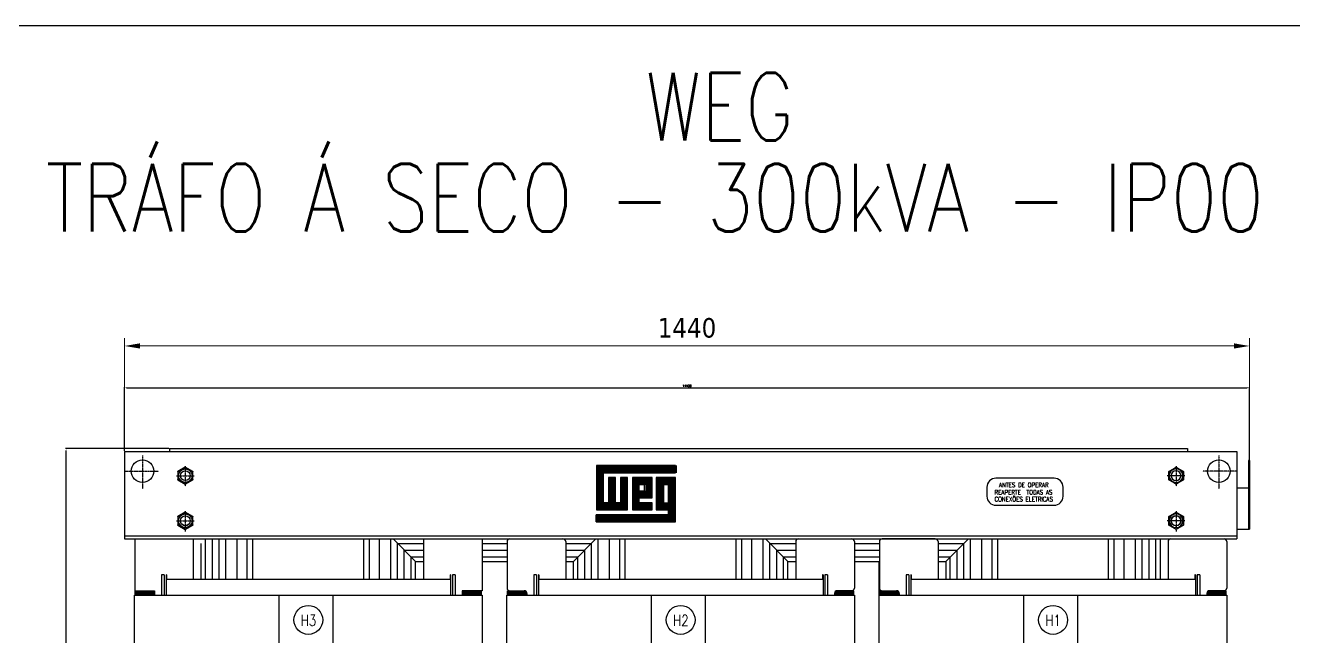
# Model space of a CAD drawing. Header units: millimetres. Extents: x 1341 to 37388, y -13954 to 1849.
# Drawn here: x 33960 to 35584, y -4373 to -3591 of the extents above; entities that cross this region are included whole.
import ezdxf

# ---------------------------------------------------------------- set-up
doc = ezdxf.new("R2010")
doc.units = ezdxf.units.MM
doc.linetypes.add('CENTER', pattern=[2, 1.25, -0.25, 0.25, -0.25])
for name, color, linetype in [('03', 4, 'Continuous'), ('04', 5, 'CENTER'), ('05', 6, 'Continuous'), ('COTAS', 1, 'Continuous'), ('PORCA', 133, 'Continuous')]:
    doc.layers.add(name, color=color, linetype=linetype)
doc.styles.add('ROMANS', font='romans.shx')
doc.styles.get("Standard").update_dxf_attribs({"font": 'arial.ttf'})
doc.styles.add('Tahoma', font='tahoma.ttf')
doc.dimstyles.new('COTA-PADRÃO-GIMI', dxfattribs={"dimtxt": 25, "dimasz": 20, "dimexe": 10, "dimexo": 10, "dimgap": 10, "dimtad": 1, "dimdec": 0, "dimzin": 9, "dimtxsty": 'Tahoma', "dimcen": 2.5, "dimclrd": 1, "dimclre": 1, "dimclrt": 3, "dimadec": 0, "dimazin": 0, "dimtfac": 1, "dimtdec": 0, "dimtmove": 0, "dimatfit": 3, "dimfxl": 1, "dimlwd": 0, "dimlwe": 0, "dimarcsym": 0})
doc.dimstyles.new('ISO-25', dxfattribs={"dimtxt": 2.5, "dimasz": 2.5, "dimexe": 1.25, "dimexo": 0.625, "dimtad": 1, "dimtxsty": 'Standard', "dimcen": 2.5, "dimadec": 0, "dimazin": 0, "dimtfac": 1, "dimtmove": 0, "dimatfit": 3, "dimfxl": 1, "dimarcsym": 0})
pattern_1 = [(45, (37655.7276, -6493.709), (-0.88388348, 0.88388348), [])]
pattern_2 = [(45, (37768.6376, -6493.709), (-0.88388348, 0.88388348), [])]

# ---------------------------------------------------------------- blocks, each defined once
blk = doc.blocks.new('30000016-VF')
at = {"layer": 'PORCA'}
blk.add_lwpolyline([(-12, -6.9), (0, -13.9), (12, -6.9), (12, 6.9), (0, 13.9), (-12, 6.9)], close=True, dxfattribs=at)
blk.add_lwpolyline([(-12, 6.9, 0.129904), (0, 13.9, 0.129904), (12, 6.9, 0.129904), (12, -6.9, 0.129904), (0, -13.9, 0.129904), (-12, -6.9, 0.129904)], format="xyb", close=True, dxfattribs=at)
for radius in [11.1, 8]:
    blk.add_circle((0, 0), radius, dxfattribs=at)
blk = doc.blocks.new('*D74')
at = {"layer": '03', "color": 2, "lineweight": -2, "transparency": 16777216}
for p, q in [((34087.2, -4135.2), (34087.2, -4053.6)), ((34089.9, -4054.4), (35524.4, -4054.4)), ((35527.2, -4146.9), (35527.2, -4053.6))]:
    blk.add_line(p, q, dxfattribs=at)
at = {"layer": '03', "color": 2, "transparency": 16777216}
for points in [[(34089.9, -4053.9), (34089.9, -4054.9), (34087.2, -4054.4)], [(35524.4, -4053.9), (35524.4, -4054.9), (35527.2, -4054.4)]]:
    blk.add_solid(points, dxfattribs=at)
at = {"layer": 'Defpoints', "color": 0, "transparency": 16777216}
for p in [(35527.2, -4054.4), (34087.2, -4135.9), (35527.2, -4147.6)]:
    blk.add_point(p, dxfattribs=at)
at = {"layer": '03', "color": 3, "transparency": 16777216, "insert": (34807.2, -4052), "char_height": 2.75, "attachment_point": 5, "style": 'ROMANS'}
blk.add_mtext('14400', dxfattribs=at)
blk = doc.blocks.new('*D75')
at = {"layer": '03', "color": 2, "lineweight": -2, "transparency": 16777216}
for p, q in [((34144.2, -4132.2), (34011.7, -4132.2)), ((34012.5, -5439.5), (34012.5, -4135)), ((34505.3, -5442.2), (34011.7, -5442.2))]:
    blk.add_line(p, q, dxfattribs=at)
at = {"layer": '03', "color": 2, "transparency": 16777216}
for points in [[(34012, -4135), (34012.9, -4135), (34012.5, -4132.2)], [(34012, -5439.5), (34012.9, -5439.5), (34012.5, -5442.2)]]:
    blk.add_solid(points, dxfattribs=at)
at = {"layer": 'Defpoints', "color": 0, "transparency": 16777216}
for p in [(34012.5, -4132.2), (34144.9, -4132.2), (34506.1, -5442.2)]:
    blk.add_point(p, dxfattribs=at)
at = {"layer": '03', "color": 3, "transparency": 16777216, "insert": (34010.1, -4787.2), "char_height": 2.75, "attachment_point": 5, "rotation": 90, "style": 'ROMANS'}
blk.add_mtext('13100', dxfattribs=at)
blk = doc.blocks.new('*D78')
at = {"color": 1, "lineweight": 0, "transparency": 16777216}
for p, q in [((34087.2, -4125.9), (34087.2, -3990.9)), ((35527.2, -4137.6), (35527.2, -3990.9)), ((34107.2, -4000.9), (35507.2, -4000.9))]:
    blk.add_line(p, q, dxfattribs=at)
at = {"color": 1, "transparency": 16777216}
for points in [[(34107.2, -3997.5), (34107.2, -4004.2), (34087.2, -4000.9)], [(35507.2, -3997.5), (35507.2, -4004.2), (35527.2, -4000.9)]]:
    blk.add_solid(points, dxfattribs=at)
at = {"layer": 'Defpoints', "color": 0, "transparency": 16777216}
for p in [(35527.2, -4000.9), (34087.2, -4135.9), (35527.2, -4147.6)]:
    blk.add_point(p, dxfattribs=at)
at = {"color": 3, "transparency": 16777216, "insert": (34807.2, -3977.9), "char_height": 25, "attachment_point": 5, "style": 'Tahoma'}
blk.add_mtext('1440', dxfattribs=at)

msp = doc.modelspace()

# ---------------------------------------------------------------- hatches: boundary and pattern name
at = {"layer": '03'}
h = msp.add_hatch(dxfattribs=at)
h.set_pattern_fill('ANSI31', color=256, scale=10, angle=45, style=0)
h.set_pattern_definition([(90, (35571.1624, -6083.8453), (-1.25, 3e-16), [])])
h.paths.add_polyline_path([(34793.74, -4163.18), (34793.74, -4153.94), (34691.26, -4153.94), (34691.26, -4210.74), (34731.24, -4210.74), (34731.24, -4169.31), (34722, -4169.31), (34722, -4201.5), (34715.87, -4201.5), (34715.87, -4169.31), (34706.63, -4169.31), (34706.63, -4201.5), (34700.5, -4201.5), (34700.5, -4163.18)])
h.paths.add_polyline_path([(34737.65, -4210.69), (34763.55, -4210.69), (34763.55, -4201.45), (34746.88, -4201.45), (34746.88, -4195.32), (34763.55, -4195.32), (34763.55, -4169.27), (34737.65, -4169.27)], flags=17)
h.paths.add_polyline_path([(34746.54, -4186.13), (34754.12, -4186.13), (34754.12, -4178.55), (34746.54, -4178.55)], flags=17)
h.paths.add_polyline_path([(34768.98, -4210.74), (34784.35, -4210.74), (34784.35, -4216.87), (34691.11, -4216.87), (34691.11, -4226.11), (34793.59, -4226.11), (34793.59, -4169.31), (34768.98, -4169.31)])
h.paths.add_polyline_path([(34778.45, -4178.5), (34778.45, -4201.45), (34784.58, -4201.45), (34784.58, -4178.5)], flags=17)
at = {"layer": '05'}
h = msp.add_hatch(dxfattribs=at)
h.set_pattern_fill('ANSI31', color=256, scale=10, style=0)
h.set_pattern_definition([(45, (37542.8176, -6493.709), (-0.88388348, 0.88388348), [])])
h.paths.add_polyline_path([(34123.99, -4314.08), (34100.9, -4314.08), (34100.9, -4319.86), (34123.99, -4319.86)])
h = msp.add_hatch(dxfattribs=at)
h.set_pattern_fill('ANSI31', color=256, scale=10, style=0)
h.set_pattern_definition(pattern_1)
h.paths.add_polyline_path([(34544.28, -4314.08), (34521.19, -4314.08), (34521.19, -4319.86), (34544.28, -4319.86)])
h = msp.add_hatch(dxfattribs=at)
h.set_pattern_fill('ANSI31', color=256, scale=10, style=0)
h.set_pattern_definition(pattern_1)
h.paths.add_polyline_path([(34600.58, -4314.55, 0.1316525), (34598.85, -4314.08), (34580.38, -4314.08), (34577.49, -4314.08), (34577.49, -4319.86), (34600.58, -4319.86)])
h = msp.add_hatch(dxfattribs=at)
h.set_pattern_fill('ANSI31', color=256, scale=10, style=0)
h.set_pattern_definition(pattern_2)
h.paths.add_polyline_path([(35020.87, -4314.08), (34999.51, -4314.08, 0.1316525), (34997.78, -4314.55), (34997.78, -4319.86), (35020.87, -4319.86)])
h = msp.add_hatch(dxfattribs=at)
h.set_pattern_fill('ANSI31', color=256, scale=10, style=0)
h.set_pattern_definition(pattern_2)
h.paths.add_polyline_path([(35077.17, -4314.55, 0.1316525), (35075.44, -4314.08), (35054.08, -4314.08), (35054.08, -4319.86), (35077.17, -4319.86)])
h = msp.add_hatch(dxfattribs=at)
h.set_pattern_fill('ANSI31', color=256, scale=10, style=0)
h.set_pattern_definition([(45, (37881.5476, -6493.709), (-0.8838835, 0.8838835), [])])
h.paths.add_polyline_path([(35497.46, -4314.08), (35476.1, -4314.08, 0.1316525), (35474.37, -4314.55), (35474.37, -4319.86), (35497.46, -4319.86)])

# ---------------------------------------------------------------- linework, layer by layer
at = {"layer": '03'}
for p, q in [((34087.18, -4135.91), (35511.18, -4135.91)), ((34087.18, -4135.91), (34087.18, -4247.7)), ((34144.91, -4132.24), (35447.68, -4132.24)), ((34144.91, -4132.24), (34144.91, -4135.91)), ((35447.68, -4132.24), (35447.68, -4135.91)), ((35511.18, -4135.91), (35511.18, -4247.7)), ((34792.66, -4153.94), (34691.26, -4153.94)), ((34691.26, -4153.94), (34691.26, -4210.74)), ((34792.66, -4163.18), (34792.66, -4153.94)), ((35526.02, -4147.61), (35526.02, -4235.47)), ((35527.18, -4147.61), (35526.02, -4147.61)), ((35527.18, -4147.61), (35527.18, -4235.47)), ((34700.5, -4163.18), (34792.66, -4163.18)), ((34700.5, -4201.5), (34700.5, -4163.18)), ((34715.87, -4169.31), (34706.63, -4169.31)), ((34706.63, -4169.31), (34706.63, -4201.5)), ((34715.87, -4201.5), (34715.87, -4169.31)), ((34722, -4169.31), (34722, -4201.5)), ((34731.24, -4169.31), (34722, -4169.31)), ((34731.24, -4210.74), (34731.24, -4169.31)), ((34762.48, -4169.27), (34737.65, -4169.27)), ((34737.65, -4169.27), (34737.65, -4210.69)), ((34762.48, -4195.32), (34762.48, -4169.27)), ((34767.91, -4169.31), (34767.91, -4210.74)), ((34792.52, -4169.31), (34767.91, -4169.31)), ((34792.52, -4226.11), (34792.52, -4169.31)), ((35277.18, -4170.05), (35202.58, -4170.05)), ((34745.47, -4178.55), (34745.47, -4186.13)), ((34753.04, -4178.55), (34745.47, -4178.55)), ((34745.47, -4186.13), (34753.04, -4186.13)), ((34753.04, -4186.13), (34753.04, -4178.55)), ((34777.38, -4178.5), (34777.38, -4201.45)), ((34783.51, -4178.5), (34777.38, -4178.5)), ((34783.51, -4201.45), (34783.51, -4178.5)), ((35191.03, -4181.6), (35191.03, -4193.15)), ((35288.73, -4193.15), (35288.73, -4181.6)), ((35511.18, -4182.34), (35526.02, -4182.34)), ((34706.63, -4201.5), (34700.5, -4201.5)), ((34722, -4201.5), (34715.87, -4201.5)), ((34745.81, -4195.32), (34762.48, -4195.32)), ((34745.81, -4201.45), (34745.81, -4195.32)), ((34762.48, -4201.45), (34745.81, -4201.45)), ((34762.48, -4210.69), (34762.48, -4201.45)), ((34777.38, -4201.45), (34783.51, -4201.45)), ((34783.28, -4216.87), (34691.11, -4216.87)), ((34691.11, -4216.87), (34691.11, -4226.11)), ((34691.26, -4210.74), (34731.24, -4210.74)), ((34737.65, -4210.69), (34762.48, -4210.69)), ((34767.91, -4210.74), (34783.28, -4210.74)), ((34783.28, -4210.74), (34783.28, -4216.87)), ((35202.58, -4204.69), (35277.18, -4204.69)), ((34691.11, -4226.11), (34792.52, -4226.11)), ((35511.18, -4235.47), (35527.18, -4235.47)), ((34087.18, -4244.03), (35511.18, -4244.03)), ((34087.18, -4247.7), (35511.18, -4247.7)), ((34100.32, -4247.7), (34100.32, -4314.08)), ((34175.37, -4247.7), (34175.37, -4299.08)), ((34191.09, -4299.65), (34191.09, -4247.7)), ((34199.75, -4299.65), (34199.75, -4247.7)), ((34208.41, -4299.65), (34208.41, -4247.7)), ((34217.07, -4299.65), (34217.07, -4247.7)), ((34231.5, -4299.65), (34231.5, -4247.7)), ((34244.49, -4299.65), (34244.49, -4247.7)), ((34251.7, -4299.65), (34251.7, -4247.7)), ((34393.48, -4299.65), (34393.48, -4247.7)), ((34400.69, -4299.65), (34400.69, -4247.7)), ((34413.68, -4299.65), (34413.68, -4247.7)), ((34428.11, -4299.65), (34428.11, -4247.7)), ((34459.86, -4276.56), (34431, -4247.7)), ((34469.81, -4247.7), (34469.81, -4299.08)), ((34544.86, -4247.7), (34544.86, -4314.08)), ((34576.91, -4251.16), (34576.91, -4310.62)), ((34651.96, -4251.16), (34651.96, -4299.08)), ((34661.91, -4276.56), (34690.77, -4247.7)), ((34693.66, -4299.65), (34693.66, -4247.7)), ((34708.09, -4299.65), (34708.09, -4247.7)), ((34721.08, -4299.65), (34721.08, -4247.7)), ((34728.29, -4299.65), (34728.29, -4247.7)), ((34870.07, -4299.65), (34870.07, -4247.7)), ((34877.28, -4299.65), (34877.28, -4247.7)), ((34890.27, -4299.65), (34890.27, -4247.7)), ((34904.7, -4299.65), (34904.7, -4247.7)), ((34907.59, -4247.7), (34936.45, -4276.56)), ((34946.4, -4251.16), (34946.4, -4299.08)), ((35021.45, -4251.16), (35021.45, -4310.62)), ((35053.5, -4251.16), (35053.5, -4310.62)), ((35125.09, -4247.7), (35056.97, -4247.7)), ((35128.55, -4251.16), (35128.55, -4299.08)), ((35167.36, -4247.7), (35138.5, -4276.56)), ((35170.25, -4299.65), (35170.25, -4247.7)), ((35184.68, -4299.65), (35184.68, -4247.7)), ((35197.67, -4299.65), (35197.67, -4247.7)), ((35204.89, -4299.65), (35204.89, -4247.7)), ((35346.66, -4299.65), (35346.66, -4247.7)), ((35353.88, -4299.65), (35353.88, -4247.7)), ((35366.86, -4299.65), (35366.86, -4247.7)), ((35381.3, -4299.65), (35381.3, -4247.7)), ((35389.96, -4299.65), (35389.96, -4247.7)), ((35398.61, -4299.65), (35398.61, -4247.7)), ((35407.27, -4299.65), (35407.27, -4247.7)), ((35413.05, -4247.7), (35413.05, -4299.65)), ((35423, -4251.16), (35423, -4299.08)), ((35426.46, -4247.7), (35494.58, -4247.7)), ((35498.04, -4251.16), (35498.04, -4310.62)), ((34185.32, -4299.65), (34185.32, -4253.47)), ((34436.77, -4253.47), (34469.81, -4253.47)), ((34436.77, -4299.65), (34436.77, -4253.47)), ((34445.43, -4262.13), (34469.81, -4262.13)), ((34445.43, -4299.65), (34445.43, -4262.13)), ((34544.86, -4253.47), (34576.91, -4253.47)), ((34544.86, -4262.13), (34576.91, -4262.13)), ((34651.96, -4253.47), (34685, -4253.47)), ((34651.96, -4262.13), (34676.34, -4262.13)), ((34676.34, -4299.65), (34676.34, -4262.13)), ((34685, -4299.65), (34685, -4253.47)), ((34913.36, -4299.65), (34913.36, -4253.47)), ((34913.36, -4253.47), (34946.4, -4253.47)), ((34922.02, -4299.65), (34922.02, -4262.13)), ((34922.02, -4262.13), (34946.4, -4262.13)), ((35021.45, -4253.47), (35053.5, -4253.47)), ((35021.45, -4262.13), (35053.5, -4262.13)), ((35128.55, -4253.47), (35161.59, -4253.47)), ((35128.55, -4262.13), (35152.93, -4262.13)), ((35152.93, -4299.65), (35152.93, -4262.13)), ((35161.59, -4299.65), (35161.59, -4253.47)), ((34454.09, -4270.79), (34469.81, -4270.79)), ((34454.09, -4299.65), (34454.09, -4270.79)), ((34459.86, -4276.56), (34469.81, -4276.56)), ((34459.86, -4299.65), (34459.86, -4276.56)), ((34544.86, -4270.79), (34576.91, -4270.79)), ((34544.86, -4276.56), (34576.91, -4276.56)), ((34651.96, -4270.79), (34667.68, -4270.79)), ((34651.96, -4276.56), (34661.91, -4276.56)), ((34661.91, -4299.65), (34661.91, -4276.56)), ((34667.68, -4299.65), (34667.68, -4270.79)), ((34930.68, -4299.65), (34930.68, -4270.79)), ((34930.68, -4270.79), (34946.4, -4270.79)), ((34936.45, -4299.65), (34936.45, -4276.56)), ((34936.45, -4276.56), (34946.4, -4276.56)), ((35021.45, -4270.79), (35053.5, -4270.79)), ((35021.45, -4276.56), (35053.5, -4276.56)), ((35053.35, -4709.19), (35053.35, -4276.56)), ((35128.55, -4270.79), (35144.27, -4270.79)), ((35128.55, -4276.56), (35138.5, -4276.56)), ((35138.5, -4276.56), (35138.5, -4299.65)), ((35144.27, -4299.65), (35144.27, -4270.79)), ((34134.67, -4293.88), (34134.67, -4319.86)), ((34138.13, -4293.88), (34134.67, -4293.88)), ((34138.13, -4293.88), (34138.13, -4319.86)), ((34140.44, -4293.88), (34140.44, -4319.86)), ((34141.02, -4293.88), (34140.44, -4293.88)), ((34504.74, -4299.65), (34140.44, -4299.65)), ((34141.02, -4293.88), (34141.02, -4299.65)), ((34504.16, -4293.88), (34504.16, -4299.65)), ((34504.74, -4293.88), (34504.16, -4293.88)), ((34504.74, -4293.88), (34504.74, -4319.86)), ((34510.51, -4293.88), (34507.05, -4293.88)), ((34507.05, -4293.88), (34507.05, -4319.86)), ((34510.51, -4293.88), (34510.51, -4319.86)), ((34611.26, -4293.88), (34611.26, -4319.86)), ((34614.72, -4293.88), (34611.26, -4293.88)), ((34614.72, -4293.88), (34614.72, -4319.86)), ((34617.03, -4293.88), (34617.03, -4319.86)), ((34617.61, -4293.88), (34617.03, -4293.88)), ((34981.33, -4299.65), (34617.03, -4299.65)), ((34617.61, -4293.88), (34617.61, -4299.65)), ((34980.75, -4293.88), (34980.75, -4299.65)), ((34981.33, -4293.88), (34980.75, -4293.88)), ((34981.33, -4293.88), (34981.33, -4319.86)), ((34983.64, -4293.88), (34983.64, -4319.86)), ((34987.1, -4293.88), (34983.64, -4293.88)), ((34987.1, -4293.88), (34987.1, -4319.86)), ((35087.85, -4293.88), (35087.85, -4319.86)), ((35091.32, -4293.88), (35087.85, -4293.88)), ((35091.32, -4293.88), (35091.32, -4319.86)), ((35093.62, -4293.88), (35093.62, -4319.86)), ((35094.2, -4293.88), (35093.62, -4293.88)), ((35457.92, -4299.65), (35093.62, -4299.65)), ((35094.2, -4293.88), (35094.2, -4299.65)), ((35457.34, -4293.88), (35457.34, -4299.65)), ((35457.92, -4293.88), (35457.34, -4293.88)), ((35457.92, -4293.88), (35457.92, -4319.86)), ((35463.69, -4293.88), (35460.23, -4293.88)), ((35460.23, -4293.88), (35460.23, -4319.86)), ((35463.69, -4293.88), (35463.69, -4319.86)), ((34100.32, -4314.08), (34125.72, -4314.08)), ((34125.72, -4314.08), (34125.72, -4319.86)), ((34519.46, -4314.08), (34519.46, -4319.86)), ((34544.86, -4314.08), (34519.46, -4314.08)), ((34580.38, -4314.08), (34598.85, -4314.08)), ((34602.31, -4317.55), (34602.31, -4319.86)), ((34996.05, -4317.55), (34996.05, -4319.86)), ((35017.99, -4314.08), (34999.51, -4314.08)), ((35056.97, -4314.08), (35075.44, -4314.08)), ((35078.9, -4317.55), (35078.9, -4319.86)), ((35472.64, -4317.55), (35472.64, -4319.86)), ((35494.58, -4314.08), (35476.1, -4314.08)), ((34100.17, -5162.27), (34100.17, -4319.86)), ((34100.17, -4319.86), (34545.01, -4319.86)), ((34284.78, -4319.86), (34284.78, -5162.27)), ((34354.05, -4319.86), (34354.05, -4415.2)), ((34545.01, -4319.86), (34545.01, -4560.79)), ((34576.76, -4319.86), (35021.6, -4319.86)), ((34576.76, -4573.05), (34576.76, -4319.86)), ((34761.37, -4319.86), (34761.37, -4390.28)), ((34830.64, -4319.86), (34830.64, -4778.56)), ((35021.6, -4319.86), (35021.6, -4877.54)), ((35053.35, -4319.86), (35498.19, -4319.86)), ((35237.96, -4319.86), (35237.96, -4390.28)), ((35307.23, -4319.86), (35307.23, -5162.27)), ((35498.19, -4319.86), (35498.19, -5162.27))]:
    msp.add_line(p, q, dxfattribs=at)
msp.add_lwpolyline([(32658.18, -3590.61), (37387.96, -3590.61), (37387.96, -5620.94), (32658.18, -5620.94)], close=True, dxfattribs=at)
for centre, radius in [((34110.27, -4161.11), 14.43), ((35488.09, -4161.11), 14.43), ((34165.11, -4224.61), 6.35), ((35433.25, -4224.61), 6.35), ((34322.59, -4351.5), 18.47), ((34799.18, -4351.5), 18.47), ((35275.77, -4351.5), 18.47)]:
    msp.add_circle(centre, radius, dxfattribs=at)
for centre, radius, start, end in [((35202.58, -4181.6), 11.55, 90, 180), ((35277.18, -4181.6), 11.55, 0, 90), ((35202.58, -4193.15), 11.55, 180, 270), ((35277.18, -4193.15), 11.55, 270, 0), ((34580.38, -4251.16), 3.46, 90, 180), ((34648.49, -4251.16), 3.46, 0, 90), ((34949.87, -4251.16), 3.46, 90, 180), ((35017.99, -4251.16), 3.46, 0, 90), ((35056.97, -4251.16), 3.46, 90, 180), ((35125.09, -4251.16), 3.46, 0, 90), ((35426.46, -4251.16), 3.46, 90, 180), ((35494.58, -4251.16), 3.46, 0, 90), ((34171.9, -4299.08), 3.46, 350.40593, 0), ((34473.28, -4299.08), 3.46, 180, 189.59407), ((34648.49, -4299.08), 3.46, 350.40593, 0), ((34949.87, -4299.08), 3.46, 180, 189.59407), ((35125.09, -4299.08), 3.46, 350.40593, 0), ((35426.46, -4299.08), 3.46, 180, 189.59407), ((34580.38, -4310.62), 3.46, 180, 270), ((34598.85, -4317.55), 3.46, 0, 90), ((34999.51, -4317.55), 3.46, 90, 180), ((35017.99, -4310.62), 3.46, 270, 0), ((35056.97, -4310.62), 3.46, 180, 270), ((35075.44, -4317.55), 3.46, 0, 90), ((35476.1, -4317.55), 3.46, 90, 180), ((35494.58, -4310.62), 3.46, 270, 0)]:
    msp.add_arc(centre, radius, start, end, dxfattribs=at)
at = {"layer": '04'}
for p, q in [((34110.27, -4141.19), (34110.27, -4183.62)), ((34165.11, -4154.76), (34165.11, -4180.45)), ((35433.25, -4154.76), (35433.25, -4180.45)), ((35488.09, -4141.19), (35488.09, -4183.62)), ((34087.18, -4161.11), (34130.76, -4161.11)), ((34153.85, -4166.88), (34176.37, -4166.88)), ((35444.51, -4166.88), (35421.99, -4166.88)), ((35511.18, -4161.11), (35467.6, -4161.11)), ((34165.11, -4212.48), (34165.11, -4238.17)), ((35433.25, -4212.48), (35433.25, -4238.17)), ((34153.85, -4224.61), (34176.37, -4224.61)), ((35444.51, -4224.61), (35421.99, -4224.61))]:
    msp.add_line(p, q, dxfattribs=at)
at = {"layer": '05'}
for p, q in [((34100.9, -4319.86), (34100.9, -4314.08)), ((34123.99, -4314.08), (34123.99, -4319.86)), ((34521.19, -4319.86), (34521.19, -4314.08)), ((34544.28, -4319.86), (34544.28, -4314.08)), ((34577.49, -4319.86), (34577.49, -4314.08)), ((34577.49, -4314.08), (34600.58, -4314.08)), ((34600.58, -4314.08), (34600.58, -4319.86)), ((35020.87, -4314.08), (34997.78, -4314.08)), ((34997.78, -4314.08), (34997.78, -4319.86)), ((35020.87, -4319.86), (35020.87, -4314.08)), ((35054.08, -4314.08), (35077.17, -4314.08)), ((35054.08, -4319.86), (35054.08, -4314.08)), ((35077.17, -4314.08), (35077.17, -4319.86)), ((35474.37, -4314.08), (35474.37, -4319.86)), ((35497.46, -4314.08), (35474.37, -4314.08)), ((35497.46, -4319.86), (35497.46, -4314.08)), ((34123.99, -4319.86), (34100.9, -4319.86)), ((34521.19, -4319.86), (34544.28, -4319.86)), ((34600.58, -4319.86), (34577.49, -4319.86)), ((34997.78, -4319.86), (35020.87, -4319.86)), ((35077.17, -4319.86), (35054.08, -4319.86)), ((35474.37, -4319.86), (35497.46, -4319.86))]:
    msp.add_line(p, q, dxfattribs=at)

# ---------------------------------------------------------------- block references
at = {"layer": 'PORCA'}
for p, xscale, yscale, zscale in [((34165.11, -4166.88), 0.786239999999907, 0.786239999999907, 0.786239999999907), ((35433.25, -4166.88), -0.786239999999907, 0.7862399999999958, 0.7862400000000002), ((34165.11, -4224.61), 0.786239999999907, 0.786239999999907, 0.786239999999907), ((35433.25, -4224.61), -0.786239999999907, 0.7862399999999958, 0.7862400000000002)]:
    msp.add_blockref('30000016-VF', p, dxfattribs=dict(at, xscale=xscale, yscale=yscale, zscale=zscale))

# ---------------------------------------------------------------- texts
at = {"layer": '03', "style": 'ROMANS', "width": 0.8}
for s, height, p in [('REAPERTE  TODAS AS', 5.7727, (35200.84, -4191)), ('ANTES DE OPERAR', 5.7727, (35206.62, -4181.6)), ('CONEXÕES ELETRICAS', 5.7727, (35200.84, -4199.82)), ('H3', 13.855, (34312.78, -4359.01)), ('H2', 13.855, (34789.37, -4359.01)), ('H1', 13.855, (35265.96, -4359.01))]:
    msp.add_text(s, height=height, dxfattribs=at).set_placement(p)
at = {"layer": 'COTAS', "style": 'ROMANS', "width": 0.8}
for s, height, p in [('WEG', 86.591, (34754.07, -3738.03)), ('TRÁFO Á SECO - 300kVA - IP00', 86.5909, (33986.68, -3854.52))]:
    msp.add_text(s, height=height, dxfattribs=at).set_placement(p)

# ---------------------------------------------------------------- dimensions: what is measured, and where the dimension line sits
dim = msp.add_linear_dim(base=(35527.18, -4000.87), p1=(34087.18, -4135.91), p2=(35527.18, -4147.61), dimstyle='COTA-PADRÃO-GIMI')
dim.commit()
dim.dimension.update_dxf_attribs({"geometry": '*D78', "text_midpoint": (34807.18, -3977.86)})
at = {"layer": '03'}
dim = msp.add_linear_dim(base=(35527.18, -4054.39), p1=(34087.18, -4135.91), p2=(35527.18, -4147.61), dimstyle='ISO-25', override={"dimtxt": 2.75, "dimasz": 2.75, "dimexe": 0.75, "dimexo": 0.75, "dimgap": 1, "dimdec": 0, "dimlfac": 10, "dimtxsty": 'ROMANS', "dimclrd": 2, "dimclre": 2, "dimclrt": 3, "dimtdec": 0, "dimtix": 1, "dimtvp": 0.7}, dxfattribs=at)
dim.commit()
dim.dimension.update_dxf_attribs({"geometry": '*D74', "text_midpoint": (34807.18, -4052.02)})
dim = msp.add_linear_dim(base=(34012.45, -4132.24), p1=(34506.06, -5442.24), p2=(34144.91, -4132.24), angle=90, dimstyle='ISO-25', override={"dimtxt": 2.75, "dimasz": 2.75, "dimexe": 0.75, "dimexo": 0.75, "dimgap": 1, "dimdec": 0, "dimlfac": 10, "dimtxsty": 'ROMANS', "dimclrd": 2, "dimclre": 2, "dimclrt": 3, "dimtdec": 0, "dimtix": 1, "dimtvp": 0.7}, dxfattribs=at)
dim.commit()
dim.dimension.update_dxf_attribs({"geometry": '*D75', "text_midpoint": (34010.08, -4787.24)})

doc.saveas('drawing.dxf')
